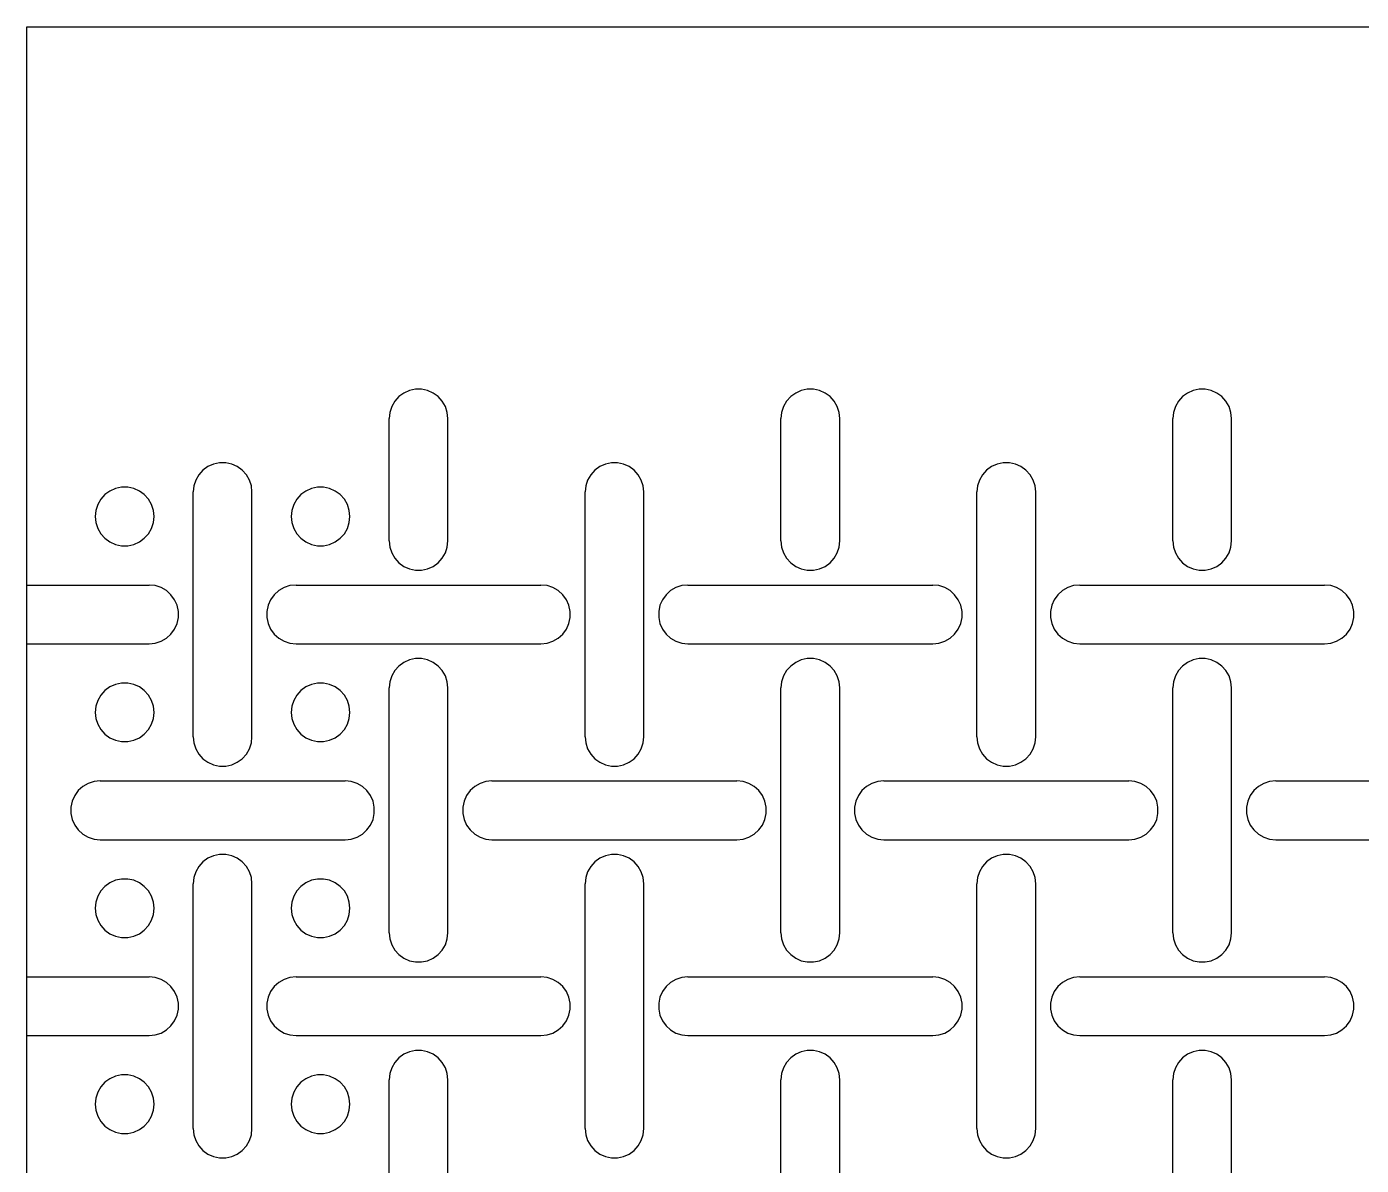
# Model space of a CAD drawing. Extents: x 88 to 484, y 87 to 768.
# Drawn here: x 87.6 to 280.7, y 602.9 to 767.7 of the extents above; entities that cross this region are included whole.
import ezdxf

# ---------------------------------------------------------------- set-up
doc = ezdxf.new("R2010")
doc.units = 0
doc.layers.get('0').update_dxf_attribs({"linetype": 'CONTINUOUS'})

msp = doc.modelspace()

# ---------------------------------------------------------------- linework, layer by layer
at = {"color": 1}
for points in [[(87.623338, 87.365814), (87.623338, 767.680576)], [(87.623338, 767.680576), (484.473614, 767.680576)], [(148.568201, 710.987677), (148.475283, 711.871709), (148.200596, 712.717109), (147.756146, 713.486924), (147.161351, 714.147508), (146.442214, 714.669988), (145.630167, 715.031541), (144.760684, 715.216356), (143.871785, 715.216356), (143.002302, 715.031541), (142.190248, 714.669988), (141.47111, 714.147508), (140.876315, 713.486924), (140.431866, 712.717109), (140.157178, 711.871709), (140.064268, 710.987677)], [(205.261097, 710.987677), (205.16818, 711.871709), (204.893493, 712.717109), (204.449043, 713.486924), (203.854255, 714.147508), (203.135111, 714.669988), (202.323063, 715.031541), (201.453581, 715.216356), (200.564681, 715.216356), (199.695199, 715.031541), (198.883144, 714.669988), (198.164007, 714.147508), (197.56922, 713.486924), (197.124762, 712.717109), (196.850082, 711.871709), (196.757165, 710.987677)], [(261.953994, 710.987677), (261.861077, 711.871709), (261.586397, 712.717109), (261.141939, 713.486924), (260.547152, 714.147508), (259.828015, 714.669988), (259.01596, 715.031541), (258.146478, 715.216356), (257.257578, 715.216356), (256.388096, 715.031541), (255.576041, 714.669988), (254.856903, 714.147508), (254.262116, 713.486924), (253.817659, 712.717109), (253.542979, 711.871709), (253.450061, 710.987677)], [(140.064268, 693.271152), (140.064268, 710.987677)], [(148.568201, 693.271152), (148.568201, 710.987677)], [(196.757165, 693.271152), (196.757165, 710.987677)], [(205.261097, 693.271152), (205.261097, 710.987677)], [(253.450061, 693.271152), (253.450061, 710.987677)], [(261.953994, 693.271152), (261.953994, 710.987677)], [(120.221749, 700.357757), (120.128839, 701.241797), (119.854151, 702.087189), (119.409701, 702.857004), (118.814907, 703.517589), (118.095769, 704.040069), (117.283715, 704.401621), (116.414232, 704.586436), (115.525333, 704.586436), (114.65585, 704.401621), (113.843803, 704.040069), (113.124666, 703.517589), (112.529871, 702.857004), (112.085421, 702.087189), (111.810734, 701.241797), (111.717816, 700.357757)], [(176.914645, 700.357757), (176.821735, 701.241797), (176.547048, 702.087189), (176.102598, 702.857004), (175.507803, 703.517589), (174.788666, 704.040069), (173.976611, 704.401621), (173.107136, 704.586436), (172.218229, 704.586436), (171.348754, 704.401621), (170.5367, 704.040069), (169.817562, 703.517589), (169.222768, 702.857004), (168.778318, 702.087189), (168.50363, 701.241797), (168.410713, 700.357757)], [(233.607549, 700.357757), (233.514632, 701.241797), (233.239945, 702.087189), (232.795495, 702.857004), (232.2007, 703.517589), (231.481563, 704.040069), (230.669508, 704.401621), (229.800033, 704.586436), (228.911126, 704.586436), (228.041651, 704.401621), (227.229596, 704.040069), (226.510459, 703.517589), (225.915664, 702.857004), (225.471214, 702.087189), (225.196527, 701.241797), (225.103609, 700.357757)], [(111.717816, 664.9247), (111.717816, 700.357757)], [(120.221749, 664.9247), (120.221749, 700.357757)], [(168.410713, 664.9247), (168.410713, 700.357757)], [(176.914645, 664.9247), (176.914645, 700.357757)], [(225.103609, 664.9247), (225.103609, 700.357757)], [(233.607549, 664.9247), (233.607549, 700.357757)], [(140.064268, 693.271152), (140.157178, 692.387112), (140.431866, 691.54172), (140.876315, 690.771905), (141.47111, 690.11132), (142.190248, 689.588833), (143.002302, 689.227288), (143.871785, 689.042473), (144.760684, 689.042473), (145.630167, 689.227288), (146.442214, 689.588833), (147.161351, 690.11132), (147.756146, 690.771905), (148.200596, 691.54172), (148.475283, 692.387112), (148.568201, 693.271152)], [(196.757165, 693.271152), (196.850082, 692.387112), (197.124762, 691.54172), (197.56922, 690.771905), (198.164007, 690.11132), (198.883144, 689.588833), (199.695199, 689.227288), (200.564681, 689.042473), (201.453581, 689.042473), (202.323063, 689.227288), (203.135111, 689.588833), (203.854255, 690.11132), (204.449043, 690.771905), (204.893493, 691.54172), (205.16818, 692.387112), (205.261097, 693.271152)], [(253.450061, 693.271152), (253.542979, 692.387112), (253.817659, 691.54172), (254.262116, 690.771905), (254.856903, 690.11132), (255.576041, 689.588833), (256.388096, 689.227288), (257.257578, 689.042473), (258.146478, 689.042473), (259.01596, 689.227288), (259.828015, 689.588833), (260.547152, 690.11132), (261.141939, 690.771905), (261.586397, 691.54172), (261.861077, 692.387112), (261.953994, 693.271152)], [(87.623338, 686.893199), (105.339863, 686.893199)], [(87.623338, 678.389266), (105.339863, 678.389266), (106.223903, 678.482176), (107.069295, 678.756863), (107.83911, 679.201313), (108.499695, 679.796108), (109.022174, 680.515245), (109.383727, 681.3273), (109.568542, 682.196775), (109.568542, 683.085682), (109.383727, 683.955157), (109.022174, 684.767212), (108.499695, 685.486349), (107.83911, 686.081144), (107.069295, 686.525594), (106.223903, 686.800281), (105.339863, 686.893199)], [(126.599702, 686.893199), (125.71567, 686.800281), (124.87027, 686.525594), (124.100455, 686.081144), (123.439878, 685.486349), (122.917391, 684.767212), (122.555838, 683.955157), (122.371031, 683.085682), (122.371031, 682.196775), (122.555838, 681.3273), (122.917391, 680.515245), (123.439878, 679.796108), (124.100455, 679.201313), (124.87027, 678.756863), (125.71567, 678.482176), (126.599702, 678.389266)], [(126.599702, 686.893199), (162.03276, 686.893199)], [(162.03276, 678.389266), (162.916799, 678.482176), (163.762192, 678.756863), (164.532006, 679.201313), (165.192591, 679.796108), (165.715079, 680.515245), (166.076623, 681.3273), (166.261438, 682.196775), (166.261438, 683.085682), (166.076623, 683.955157), (165.715079, 684.767212), (165.192591, 685.486349), (164.532006, 686.081144), (163.762192, 686.525594), (162.916799, 686.800281), (162.03276, 686.893199)], [(183.292599, 686.893199), (182.408566, 686.800281), (181.563167, 686.525594), (180.793359, 686.081144), (180.132774, 685.486349), (179.610287, 684.767212), (179.248742, 683.955157), (179.063927, 683.085682), (179.063927, 682.196775), (179.248742, 681.3273), (179.610287, 680.515245), (180.132774, 679.796108), (180.793359, 679.201313), (181.563167, 678.756863), (182.408566, 678.482176), (183.292599, 678.389266)], [(183.292599, 686.893199), (218.725664, 686.893199)], [(218.725664, 678.389266), (219.609696, 678.482176), (220.455088, 678.756863), (221.224903, 679.201313), (221.885488, 679.796108), (222.407975, 680.515245), (222.76952, 681.3273), (222.954335, 682.196775), (222.954335, 683.085682), (222.76952, 683.955157), (222.407975, 684.767212), (221.885488, 685.486349), (221.224903, 686.081144), (220.455088, 686.525594), (219.609696, 686.800281), (218.725664, 686.893199)], [(239.985495, 686.893199), (239.101463, 686.800281), (238.256063, 686.525594), (237.486256, 686.081144), (236.825671, 685.486349), (236.303184, 684.767212), (235.941639, 683.955157), (235.756824, 683.085682), (235.756824, 682.196775), (235.941639, 681.3273), (236.303184, 680.515245), (236.825671, 679.796108), (237.486256, 679.201313), (238.256063, 678.756863), (239.101463, 678.482176), (239.985495, 678.389266)], [(239.985495, 686.893199), (275.41856, 686.893199)], [(275.41856, 678.389266), (276.302592, 678.482176), (277.147992, 678.756863), (277.9178, 679.201313), (278.578384, 679.796108), (279.100872, 680.515245), (279.462417, 681.3273), (279.647232, 682.196775), (279.647232, 683.085682), (279.462417, 683.955157), (279.100872, 684.767212), (278.578384, 685.486349), (277.9178, 686.081144), (277.147992, 686.525594), (276.302592, 686.800281), (275.41856, 686.893199)], [(126.599702, 678.389266), (162.03276, 678.389266)], [(183.292599, 678.389266), (218.725664, 678.389266)], [(239.985495, 678.389266), (275.41856, 678.389266)], [(148.568201, 672.011313), (148.475283, 672.895345), (148.200596, 673.740745), (147.756146, 674.510552), (147.161351, 675.171137), (146.442214, 675.693624), (145.630167, 676.055169), (144.760684, 676.239984), (143.871785, 676.239984), (143.002302, 676.055169), (142.190248, 675.693624), (141.47111, 675.171137), (140.876315, 674.510552), (140.431866, 673.740745), (140.157178, 672.895345), (140.064268, 672.011313)], [(205.261097, 672.011313), (205.16818, 672.895345), (204.893493, 673.740745), (204.449043, 674.510552), (203.854255, 675.171137), (203.135111, 675.693624), (202.323063, 676.055169), (201.453581, 676.239984), (200.564681, 676.239984), (199.695199, 676.055169), (198.883144, 675.693624), (198.164007, 675.171137), (197.56922, 674.510552), (197.124762, 673.740745), (196.850082, 672.895345), (196.757165, 672.011313)], [(261.953994, 672.011313), (261.861077, 672.895345), (261.586397, 673.740745), (261.141939, 674.510552), (260.547152, 675.171137), (259.828015, 675.693624), (259.01596, 676.055169), (258.146478, 676.239984), (257.257578, 676.239984), (256.388096, 676.055169), (255.576041, 675.693624), (254.856903, 675.171137), (254.262116, 674.510552), (253.817659, 673.740745), (253.542979, 672.895345), (253.450061, 672.011313)], [(140.064268, 636.578248), (140.064268, 672.011313)], [(148.568201, 636.578248), (148.568201, 672.011313)], [(196.757165, 636.578248), (196.757165, 672.011313)], [(205.261097, 636.578248), (205.261097, 672.011313)], [(253.450061, 636.578248), (253.450061, 672.011313)], [(261.953994, 636.578248), (261.953994, 672.011313)], [(111.717816, 664.9247), (111.810734, 664.040667), (112.085421, 663.195268), (112.529871, 662.425453), (113.124666, 661.764868), (113.843803, 661.242388), (114.65585, 660.880836), (115.525333, 660.696028), (116.414232, 660.696028), (117.283715, 660.880836), (118.095769, 661.242388), (118.814907, 661.764868), (119.409701, 662.425453), (119.854151, 663.195268), (120.128839, 664.040667), (120.221749, 664.9247)], [(168.410713, 664.9247), (168.50363, 664.040667), (168.778318, 663.195268), (169.222768, 662.425453), (169.817562, 661.764868), (170.5367, 661.242388), (171.348754, 660.880836), (172.218229, 660.696028), (173.107136, 660.696028), (173.976611, 660.880836), (174.788666, 661.242388), (175.507803, 661.764868), (176.102598, 662.425453), (176.547048, 663.195268), (176.821735, 664.040667), (176.914645, 664.9247)], [(225.103609, 664.9247), (225.196527, 664.040667), (225.471214, 663.195268), (225.915664, 662.425453), (226.510459, 661.764868), (227.229596, 661.242388), (228.041651, 660.880836), (228.911126, 660.696028), (229.800033, 660.696028), (230.669508, 660.880836), (231.481563, 661.242388), (232.2007, 661.764868), (232.795495, 662.425453), (233.239945, 663.195268), (233.514632, 664.040667), (233.607549, 664.9247)], [(98.25325, 658.546747), (97.369218, 658.453829), (96.523825, 658.179149), (95.754011, 657.734692), (95.093426, 657.139904), (94.570938, 656.420767), (94.209394, 655.608712), (94.024579, 654.73923), (94.024579, 653.85033), (94.209394, 652.980848), (94.570938, 652.168801), (95.093426, 651.449656), (95.754011, 650.854869), (96.523825, 650.410419), (97.369218, 650.135731), (98.25325, 650.042814)], [(98.25325, 658.546747), (133.686315, 658.546747)], [(133.686315, 650.042814), (134.570347, 650.135731), (135.415747, 650.410419), (136.185562, 650.854869), (136.846139, 651.449656), (137.368626, 652.168801), (137.730179, 652.980848), (137.914986, 653.85033), (137.914986, 654.73923), (137.730179, 655.608712), (137.368626, 656.420767), (136.846139, 657.139904), (136.185562, 657.734692), (135.415747, 658.179149), (134.570347, 658.453829), (133.686315, 658.546747)], [(154.946154, 658.546747), (154.062114, 658.453829), (153.216722, 658.179149), (152.446907, 657.734692), (151.786322, 657.139904), (151.263843, 656.420767), (150.90229, 655.608712), (150.717475, 654.73923), (150.717475, 653.85033), (150.90229, 652.980848), (151.263843, 652.168801), (151.786322, 651.449656), (152.446907, 650.854869), (153.216722, 650.410419), (154.062114, 650.135731), (154.946154, 650.042814)], [(154.946154, 658.546747), (190.379212, 658.546747)], [(190.379212, 650.042814), (191.263244, 650.135731), (192.108644, 650.410419), (192.878458, 650.854869), (193.539043, 651.449656), (194.061523, 652.168801), (194.423075, 652.980848), (194.607883, 653.85033), (194.607883, 654.73923), (194.423075, 655.608712), (194.061523, 656.420767), (193.539043, 657.139904), (192.878458, 657.734692), (192.108644, 658.179149), (191.263244, 658.453829), (190.379212, 658.546747)], [(211.639051, 658.546747), (210.755018, 658.453829), (209.909619, 658.179149), (209.139804, 657.734692), (208.479219, 657.139904), (207.956739, 656.420767), (207.595187, 655.608712), (207.410372, 654.73923), (207.410372, 653.85033), (207.595187, 652.980848), (207.956739, 652.168801), (208.479219, 651.449656), (209.139804, 650.854869), (209.909619, 650.410419), (210.755018, 650.135731), (211.639051, 650.042814)], [(211.639051, 658.546747), (247.072108, 658.546747)], [(247.072108, 650.042814), (247.95614, 650.135731), (248.80154, 650.410419), (249.571355, 650.854869), (250.23194, 651.449656), (250.75442, 652.168801), (251.115972, 652.980848), (251.300787, 653.85033), (251.300787, 654.73923), (251.115972, 655.608712), (250.75442, 656.420767), (250.23194, 657.139904), (249.571355, 657.734692), (248.80154, 658.179149), (247.95614, 658.453829), (247.072108, 658.546747)], [(268.331947, 658.546747), (267.447915, 658.453829), (266.602515, 658.179149), (265.8327, 657.734692), (265.172116, 657.139904), (264.649636, 656.420767), (264.288083, 655.608712), (264.103268, 654.73923), (264.103268, 653.85033), (264.288083, 652.980848), (264.649636, 652.168801), (265.172116, 651.449656), (265.8327, 650.854869), (266.602515, 650.410419), (267.447915, 650.135731), (268.331947, 650.042814)], [(268.331947, 658.546747), (303.765005, 658.546747)], [(98.25325, 650.042814), (133.686315, 650.042814)], [(154.946154, 650.042814), (190.379212, 650.042814)], [(211.639051, 650.042814), (247.072108, 650.042814)], [(268.331947, 650.042814), (303.765005, 650.042814)], [(120.221749, 643.664861), (120.128839, 644.548893), (119.854151, 645.394293), (119.409701, 646.164107), (118.814907, 646.824692), (118.095769, 647.347172), (117.283715, 647.708725), (116.414232, 647.893539), (115.525333, 647.893539), (114.65585, 647.708725), (113.843803, 647.347172), (113.124666, 646.824692), (112.529871, 646.164107), (112.085421, 645.394293), (111.810734, 644.548893), (111.717816, 643.664861)], [(176.914645, 643.664861), (176.821735, 644.548893), (176.547048, 645.394293), (176.102598, 646.164107), (175.507803, 646.824692), (174.788666, 647.347172), (173.976611, 647.708725), (173.107136, 647.893539), (172.218229, 647.893539), (171.348754, 647.708725), (170.5367, 647.347172), (169.817562, 646.824692), (169.222768, 646.164107), (168.778318, 645.394293), (168.50363, 644.548893), (168.410713, 643.664861)], [(233.607549, 643.664861), (233.514632, 644.548893), (233.239945, 645.394293), (232.795495, 646.164107), (232.2007, 646.824692), (231.481563, 647.347172), (230.669508, 647.708725), (229.800033, 647.893539), (228.911126, 647.893539), (228.041651, 647.708725), (227.229596, 647.347172), (226.510459, 646.824692), (225.915664, 646.164107), (225.471214, 645.394293), (225.196527, 644.548893), (225.103609, 643.664861)], [(111.717816, 608.231803), (111.717816, 643.664861)], [(120.221749, 608.231803), (120.221749, 643.664861)], [(168.410713, 608.231803), (168.410713, 643.664861)], [(176.914645, 608.231803), (176.914645, 643.664861)], [(225.103609, 608.231803), (225.103609, 643.664861)], [(233.607549, 608.231803), (233.607549, 643.664861)], [(140.064268, 636.578248), (140.157178, 635.694215), (140.431866, 634.848823), (140.876315, 634.079008), (141.47111, 633.418424), (142.190248, 632.895936), (143.002302, 632.534391), (143.871785, 632.349576), (144.760684, 632.349576), (145.630167, 632.534391), (146.442214, 632.895936), (147.161351, 633.418424), (147.756146, 634.079008), (148.200596, 634.848823), (148.475283, 635.694215), (148.568201, 636.578248)], [(196.757165, 636.578248), (196.850082, 635.694215), (197.124762, 634.848823), (197.56922, 634.079008), (198.164007, 633.418424), (198.883144, 632.895936), (199.695199, 632.534391), (200.564681, 632.349576), (201.453581, 632.349576), (202.323063, 632.534391), (203.135111, 632.895936), (203.854255, 633.418424), (204.449043, 634.079008), (204.893493, 634.848823), (205.16818, 635.694215), (205.261097, 636.578248)], [(253.450061, 636.578248), (253.542979, 635.694215), (253.817659, 634.848823), (254.262116, 634.079008), (254.856903, 633.418424), (255.576041, 632.895936), (256.388096, 632.534391), (257.257578, 632.349576), (258.146478, 632.349576), (259.01596, 632.534391), (259.828015, 632.895936), (260.547152, 633.418424), (261.141939, 634.079008), (261.586397, 634.848823), (261.861077, 635.694215), (261.953994, 636.578248)], [(87.623338, 630.200302), (105.339863, 630.200302)], [(87.623338, 621.696362), (105.339863, 621.696362), (106.223903, 621.789279), (107.069295, 622.063967), (107.83911, 622.508417), (108.499695, 623.103211), (109.022174, 623.822349), (109.383727, 624.634404), (109.568542, 625.503878), (109.568542, 626.392786), (109.383727, 627.26226), (109.022174, 628.074315), (108.499695, 628.793452), (107.83911, 629.388247), (107.069295, 629.832697), (106.223903, 630.107384), (105.339863, 630.200302)], [(126.599702, 630.200302), (125.71567, 630.107384), (124.87027, 629.832697), (124.100455, 629.388247), (123.439878, 628.793452), (122.917391, 628.074315), (122.555838, 627.26226), (122.371031, 626.392786), (122.371031, 625.503878), (122.555838, 624.634404), (122.917391, 623.822349), (123.439878, 623.103211), (124.100455, 622.508417), (124.87027, 622.063967), (125.71567, 621.789279), (126.599702, 621.696362)], [(126.599702, 630.200302), (162.03276, 630.200302)], [(162.03276, 621.696362), (162.916799, 621.789279), (163.762192, 622.063967), (164.532006, 622.508417), (165.192591, 623.103211), (165.715079, 623.822349), (166.076623, 624.634404), (166.261438, 625.503878), (166.261438, 626.392786), (166.076623, 627.26226), (165.715079, 628.074315), (165.192591, 628.793452), (164.532006, 629.388247), (163.762192, 629.832697), (162.916799, 630.107384), (162.03276, 630.200302)], [(183.292599, 630.200302), (182.408566, 630.107384), (181.563167, 629.832697), (180.793359, 629.388247), (180.132774, 628.793452), (179.610287, 628.074315), (179.248742, 627.26226), (179.063927, 626.392786), (179.063927, 625.503878), (179.248742, 624.634404), (179.610287, 623.822349), (180.132774, 623.103211), (180.793359, 622.508417), (181.563167, 622.063967), (182.408566, 621.789279), (183.292599, 621.696362)], [(183.292599, 630.200302), (218.725664, 630.200302)], [(218.725664, 621.696362), (219.609696, 621.789279), (220.455088, 622.063967), (221.224903, 622.508417), (221.885488, 623.103211), (222.407975, 623.822349), (222.76952, 624.634404), (222.954335, 625.503878), (222.954335, 626.392786), (222.76952, 627.26226), (222.407975, 628.074315), (221.885488, 628.793452), (221.224903, 629.388247), (220.455088, 629.832697), (219.609696, 630.107384), (218.725664, 630.200302)], [(239.985495, 630.200302), (239.101463, 630.107384), (238.256063, 629.832697), (237.486256, 629.388247), (236.825671, 628.793452), (236.303184, 628.074315), (235.941639, 627.26226), (235.756824, 626.392786), (235.756824, 625.503878), (235.941639, 624.634404), (236.303184, 623.822349), (236.825671, 623.103211), (237.486256, 622.508417), (238.256063, 622.063967), (239.101463, 621.789279), (239.985495, 621.696362)], [(239.985495, 630.200302), (275.41856, 630.200302)], [(275.41856, 621.696362), (276.302592, 621.789279), (277.147992, 622.063967), (277.9178, 622.508417), (278.578384, 623.103211), (279.100872, 623.822349), (279.462417, 624.634404), (279.647232, 625.503878), (279.647232, 626.392786), (279.462417, 627.26226), (279.100872, 628.074315), (278.578384, 628.793452), (277.9178, 629.388247), (277.147992, 629.832697), (276.302592, 630.107384), (275.41856, 630.200302)], [(126.599702, 621.696362), (162.03276, 621.696362)], [(183.292599, 621.696362), (218.725664, 621.696362)], [(239.985495, 621.696362), (275.41856, 621.696362)], [(148.568201, 615.318416), (148.475283, 616.202448), (148.200596, 617.047848), (147.756146, 617.817655), (147.161351, 618.47824), (146.442214, 619.000728), (145.630167, 619.362272), (144.760684, 619.547087), (143.871785, 619.547087), (143.002302, 619.362272), (142.190248, 619.000728), (141.47111, 618.47824), (140.876315, 617.817655), (140.431866, 617.047848), (140.157178, 616.202448), (140.064268, 615.318416)], [(205.261097, 615.318416), (205.16818, 616.202448), (204.893493, 617.047848), (204.449043, 617.817655), (203.854255, 618.47824), (203.135111, 619.000728), (202.323063, 619.362272), (201.453581, 619.547087), (200.564681, 619.547087), (199.695199, 619.362272), (198.883144, 619.000728), (198.164007, 618.47824), (197.56922, 617.817655), (197.124762, 617.047848), (196.850082, 616.202448), (196.757165, 615.318416)], [(261.953994, 615.318416), (261.861077, 616.202448), (261.586397, 617.047848), (261.141939, 617.817655), (260.547152, 618.47824), (259.828015, 619.000728), (259.01596, 619.362272), (258.146478, 619.547087), (257.257578, 619.547087), (256.388096, 619.362272), (255.576041, 619.000728), (254.856903, 618.47824), (254.262116, 617.817655), (253.817659, 617.047848), (253.542979, 616.202448), (253.450061, 615.318416)], [(140.064268, 579.885351), (140.064268, 615.318416)], [(148.568201, 579.885351), (148.568201, 615.318416)], [(196.757165, 579.885351), (196.757165, 615.318416)], [(205.261097, 579.885351), (205.261097, 615.318416)], [(253.450061, 579.885351), (253.450061, 615.318416)], [(261.953994, 579.885351), (261.953994, 615.318416)], [(111.717816, 608.231803), (111.810734, 607.347771), (112.085421, 606.502371), (112.529871, 605.732556), (113.124666, 605.071972), (113.843803, 604.549492), (114.65585, 604.187939), (115.525333, 604.003124), (116.414232, 604.003124), (117.283715, 604.187939), (118.095769, 604.549492), (118.814907, 605.071972), (119.409701, 605.732556), (119.854151, 606.502371), (120.128839, 607.347771), (120.221749, 608.231803)], [(168.410713, 608.231803), (168.50363, 607.347771), (168.778318, 606.502371), (169.222768, 605.732556), (169.817562, 605.071972), (170.5367, 604.549492), (171.348754, 604.187939), (172.218229, 604.003124), (173.107136, 604.003124), (173.976611, 604.187939), (174.788666, 604.549492), (175.507803, 605.071972), (176.102598, 605.732556), (176.547048, 606.502371), (176.821735, 607.347771), (176.914645, 608.231803)], [(225.103609, 608.231803), (225.196527, 607.347771), (225.471214, 606.502371), (225.915664, 605.732556), (226.510459, 605.071972), (227.229596, 604.549492), (228.041651, 604.187939), (228.911126, 604.003124), (229.800033, 604.003124), (230.669508, 604.187939), (231.481563, 604.549492), (232.2007, 605.071972), (232.795495, 605.732556), (233.239945, 606.502371), (233.514632, 607.347771), (233.607549, 608.231803)]]:
    msp.add_lwpolyline(points, dxfattribs=at)
for points in [[(106.04853, 696.814451), (105.955613, 697.698491), (105.680925, 698.543883), (105.236475, 699.313698), (104.641681, 699.974282), (103.922543, 700.496762), (103.110489, 700.858315), (102.241014, 701.04313), (101.352107, 701.04313), (100.482632, 700.858315), (99.670577, 700.496762), (98.95144, 699.974282), (98.356645, 699.313698), (97.912195, 698.543883), (97.637508, 697.698491), (97.54459, 696.814451), (97.637508, 695.930419), (97.912195, 695.085026), (98.356645, 694.315211), (98.95144, 693.654627), (99.670577, 693.132139), (100.482632, 692.770594), (101.352107, 692.585779), (102.241014, 692.585779), (103.110489, 692.770594), (103.922543, 693.132139), (104.641681, 693.654627), (105.236475, 694.315211), (105.680925, 695.085026), (105.955613, 695.930419)], [(134.394975, 696.814451), (134.302057, 697.698491), (134.027377, 698.543883), (133.58292, 699.313698), (132.988133, 699.974282), (132.268995, 700.496762), (131.456941, 700.858315), (130.587458, 701.04313), (129.698559, 701.04313), (128.829076, 700.858315), (128.017022, 700.496762), (127.297884, 699.974282), (126.703097, 699.313698), (126.25864, 698.543883), (125.98396, 697.698491), (125.891042, 696.814451), (125.98396, 695.930419), (126.25864, 695.085026), (126.703097, 694.315211), (127.297884, 693.654627), (128.017022, 693.132139), (128.829076, 692.770594), (129.698559, 692.585779), (130.587458, 692.585779), (131.456941, 692.770594), (132.268995, 693.132139), (132.988133, 693.654627), (133.58292, 694.315211), (134.027377, 695.085026), (134.302057, 695.930419)], [(106.04853, 668.468006), (105.955613, 669.352038), (105.680925, 670.197438), (105.236475, 670.967246), (104.641681, 671.62783), (103.922543, 672.150318), (103.110489, 672.51187), (102.241014, 672.696678), (101.352107, 672.696678), (100.482632, 672.51187), (99.670577, 672.150318), (98.95144, 671.62783), (98.356645, 670.967246), (97.912195, 670.197438), (97.637508, 669.352038), (97.54459, 668.468006), (97.637508, 667.583974), (97.912195, 666.738574), (98.356645, 665.968759), (98.95144, 665.308175), (99.670577, 664.785695), (100.482632, 664.424142), (101.352107, 664.239327), (102.241014, 664.239327), (103.110489, 664.424142), (103.922543, 664.785695), (104.641681, 665.308175), (105.236475, 665.968759), (105.680925, 666.738574), (105.955613, 667.583974)], [(134.394975, 668.468006), (134.302057, 669.352038), (134.027377, 670.197438), (133.58292, 670.967246), (132.988133, 671.62783), (132.268995, 672.150318), (131.456941, 672.51187), (130.587458, 672.696678), (129.698559, 672.696678), (128.829076, 672.51187), (128.017022, 672.150318), (127.297884, 671.62783), (126.703097, 670.967246), (126.25864, 670.197438), (125.98396, 669.352038), (125.891042, 668.468006), (125.98396, 667.583974), (126.25864, 666.738574), (126.703097, 665.968759), (127.297884, 665.308175), (128.017022, 664.785695), (128.829076, 664.424142), (129.698559, 664.239327), (130.587458, 664.239327), (131.456941, 664.424142), (132.268995, 664.785695), (132.988133, 665.308175), (133.58292, 665.968759), (134.027377, 666.738574), (134.302057, 667.583974)], [(106.04853, 640.121554), (105.955613, 641.005594), (105.680925, 641.850986), (105.236475, 642.620801), (104.641681, 643.281386), (103.922543, 643.803866), (103.110489, 644.165418), (102.241014, 644.350233), (101.352107, 644.350233), (100.482632, 644.165418), (99.670577, 643.803866), (98.95144, 643.281386), (98.356645, 642.620801), (97.912195, 641.850986), (97.637508, 641.005594), (97.54459, 640.121554), (97.637508, 639.237522), (97.912195, 638.392122), (98.356645, 637.622315), (98.95144, 636.96173), (99.670577, 636.439243), (100.482632, 636.077698), (101.352107, 635.892883), (102.241014, 635.892883), (103.110489, 636.077698), (103.922543, 636.439243), (104.641681, 636.96173), (105.236475, 637.622315), (105.680925, 638.392122), (105.955613, 639.237522)], [(134.394975, 640.121554), (134.302057, 641.005594), (134.027377, 641.850986), (133.58292, 642.620801), (132.988133, 643.281386), (132.268995, 643.803866), (131.456941, 644.165418), (130.587458, 644.350233), (129.698559, 644.350233), (128.829076, 644.165418), (128.017022, 643.803866), (127.297884, 643.281386), (126.703097, 642.620801), (126.25864, 641.850986), (125.98396, 641.005594), (125.891042, 640.121554), (125.98396, 639.237522), (126.25864, 638.392122), (126.703097, 637.622315), (127.297884, 636.96173), (128.017022, 636.439243), (128.829076, 636.077698), (129.698559, 635.892883), (130.587458, 635.892883), (131.456941, 636.077698), (132.268995, 636.439243), (132.988133, 636.96173), (133.58292, 637.622315), (134.027377, 638.392122), (134.302057, 639.237522)], [(106.04853, 611.77511), (105.955613, 612.659142), (105.680925, 613.504542), (105.236475, 614.274349), (104.641681, 614.934934), (103.922543, 615.457421), (103.110489, 615.818966), (102.241014, 616.003781), (101.352107, 616.003781), (100.482632, 615.818966), (99.670577, 615.457421), (98.95144, 614.934934), (98.356645, 614.274349), (97.912195, 613.504542), (97.637508, 612.659142), (97.54459, 611.77511), (97.637508, 610.891077), (97.912195, 610.045678), (98.356645, 609.275863), (98.95144, 608.615278), (99.670577, 608.092798), (100.482632, 607.731246), (101.352107, 607.546431), (102.241014, 607.546431), (103.110489, 607.731246), (103.922543, 608.092798), (104.641681, 608.615278), (105.236475, 609.275863), (105.680925, 610.045678), (105.955613, 610.891077)], [(134.394975, 611.77511), (134.302057, 612.659142), (134.027377, 613.504542), (133.58292, 614.274349), (132.988133, 614.934934), (132.268995, 615.457421), (131.456941, 615.818966), (130.587458, 616.003781), (129.698559, 616.003781), (128.829076, 615.818966), (128.017022, 615.457421), (127.297884, 614.934934), (126.703097, 614.274349), (126.25864, 613.504542), (125.98396, 612.659142), (125.891042, 611.77511), (125.98396, 610.891077), (126.25864, 610.045678), (126.703097, 609.275863), (127.297884, 608.615278), (128.017022, 608.092798), (128.829076, 607.731246), (129.698559, 607.546431), (130.587458, 607.546431), (131.456941, 607.731246), (132.268995, 608.092798), (132.988133, 608.615278), (133.58292, 609.275863), (134.027377, 610.045678), (134.302057, 610.891077)]]:
    msp.add_lwpolyline(points, close=True, dxfattribs=at)

doc.saveas('drawing.dxf')
